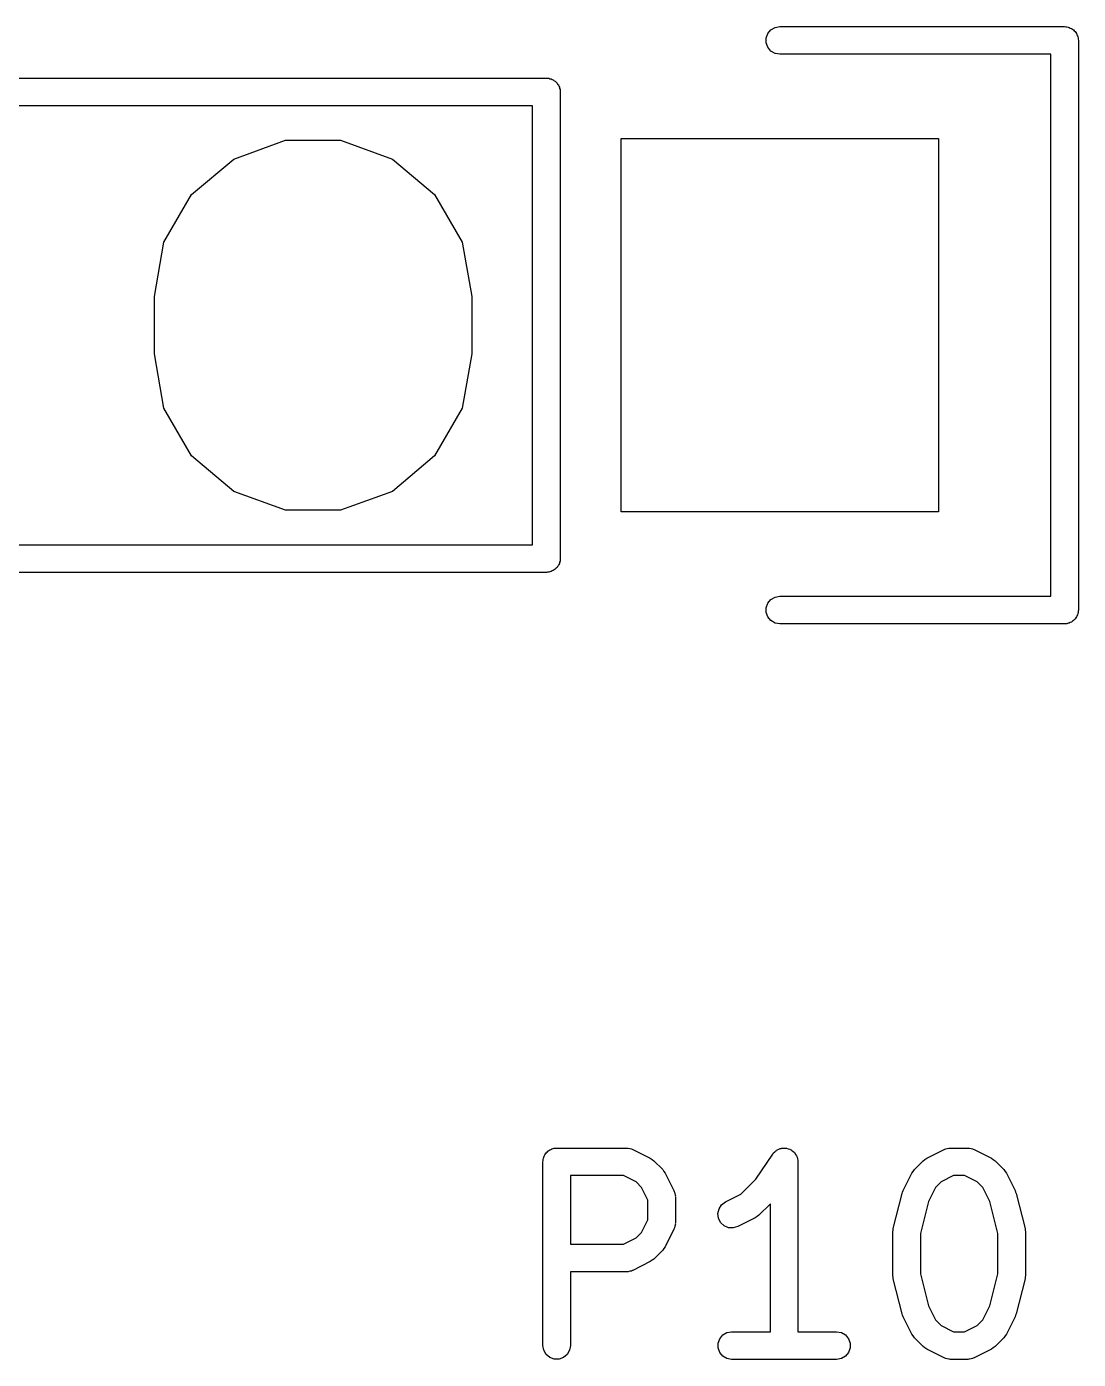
# Model space of a CAD drawing. Extents: x -2.2 to 89.1, y -78.6 to 9.2.
# Drawn here: x 43.4 to 49.12, y -50.63 to -43.38 of the extents above; entities that cross this region are included whole.
import ezdxf

# ---------------------------------------------------------------- set-up
doc = ezdxf.new("R2010")
doc.units = 0
doc.header["$MEASUREMENT"] = 0
doc.layers.add('BLACK', color=7, linetype='CONTINUOUS')

msp = doc.modelspace()

# ---------------------------------------------------------------- linework, layer by layer
at = {"layer": 'Black'}
for p, q in [((47.4261, -43.437), (47.435, -43.4125)), ((47.4261, -43.463), (47.4261, -43.437)), ((47.435, -43.4125), (47.4518, -43.3925)), ((47.4518, -43.3925), (47.4743, -43.3795)), ((47.4743, -43.3795), (47.5, -43.375)), ((47.5, -43.375), (49.05, -43.375)), ((49.05, -43.375), (49.0565, -43.3761)), ((49.0565, -43.3761), (49.063, -43.3761)), ((49.063, -43.3761), (49.0692, -43.3784)), ((49.0692, -43.3784), (49.0757, -43.3795)), ((49.0757, -43.3795), (49.0813, -43.3828)), ((49.0813, -43.3828), (49.0875, -43.385)), ((49.0875, -43.385), (49.0925, -43.3893)), ((49.0925, -43.3893), (49.0982, -43.3925)), ((49.0982, -43.3925), (49.1024, -43.3976)), ((49.1024, -43.3976), (49.1075, -43.4018)), ((49.1075, -43.4018), (49.1107, -43.4075)), ((49.1107, -43.4075), (49.115, -43.4125)), ((49.115, -43.4125), (49.1172, -43.4187)), ((49.1172, -43.4187), (49.1205, -43.4243)), ((49.1205, -43.4243), (49.1216, -43.4308)), ((49.1216, -43.4308), (49.1239, -43.437)), ((49.1239, -43.437), (49.1239, -43.4435)), ((47.435, -43.4875), (47.4261, -43.463)), ((47.4518, -43.5075), (47.435, -43.4875)), ((47.4743, -43.5205), (47.4518, -43.5075)), ((49.1239, -43.4435), (49.125, -43.45)), ((49.125, -43.45), (49.125, -46.55)), ((47.5, -43.525), (47.4743, -43.5205)), ((48.975, -43.525), (47.5, -43.525)), ((48.975, -46.475), (48.975, -43.525)), ((42.9933, -43.655), (46.23, -43.655)), ((46.23, -43.655), (46.2365, -43.6561)), ((46.2365, -43.6561), (46.243, -43.6561)), ((46.243, -43.6561), (46.2492, -43.6584)), ((46.2492, -43.6584), (46.2557, -43.6595)), ((46.2557, -43.6595), (46.2613, -43.6628)), ((46.2613, -43.6628), (46.2675, -43.665)), ((46.2675, -43.665), (46.2725, -43.6693)), ((46.2725, -43.6693), (46.2782, -43.6725)), ((46.2782, -43.6725), (46.2824, -43.6776)), ((46.2824, -43.6776), (46.2875, -43.6818)), ((46.2875, -43.6818), (46.2907, -43.6875)), ((46.2907, -43.6875), (46.295, -43.6925)), ((46.295, -43.6925), (46.2972, -43.6987)), ((46.2972, -43.6987), (46.3005, -43.7043)), ((46.3005, -43.7043), (46.3016, -43.7108)), ((46.3016, -43.7108), (46.3039, -43.717)), ((46.3039, -43.717), (46.3039, -43.7235)), ((46.3039, -43.7235), (46.305, -43.73)), ((46.305, -43.73), (46.305, -46.27)), ((46.155, -43.805), (38.685, -43.805)), ((46.155, -46.195), (46.155, -43.805)), ((44.5282, -44.0958), (44.81, -43.9932)), ((44.81, -43.9932), (45.11, -43.9932)), ((45.11, -43.9932), (45.3918, -44.0958)), ((46.6364, -46.016), (46.6364, -43.984)), ((46.6364, -43.984), (48.3636, -43.984)), ((48.3636, -43.984), (48.3636, -46.016)), ((44.2984, -44.2886), (44.5282, -44.0958)), ((45.3918, -44.0958), (45.6216, -44.2886)), ((44.1485, -44.5483), (44.2984, -44.2886)), ((45.6216, -44.2886), (45.7715, -44.5483)), ((44.0964, -44.8437), (44.1485, -44.5483)), ((45.7715, -44.5483), (45.8236, -44.8437)), ((44.0964, -45.1563), (44.0964, -44.8437)), ((45.8236, -44.8437), (45.8236, -45.1563)), ((44.1485, -45.4517), (44.0964, -45.1563)), ((45.8236, -45.1563), (45.7715, -45.4517)), ((44.2984, -45.7114), (44.1485, -45.4517)), ((45.7715, -45.4517), (45.6216, -45.7114)), ((44.5282, -45.9042), (44.2984, -45.7114)), ((45.6216, -45.7114), (45.3918, -45.9042)), ((44.81, -46.0068), (44.5282, -45.9042)), ((45.3918, -45.9042), (45.11, -46.0068)), ((45.11, -46.0068), (44.81, -46.0068)), ((48.3636, -46.016), (46.6364, -46.016)), ((42.9898, -46.195), (46.155, -46.195)), ((46.305, -46.27), (46.3039, -46.2765)), ((46.2492, -46.3416), (46.243, -46.3439)), ((46.2557, -46.3405), (46.2492, -46.3416)), ((46.2613, -46.3372), (46.2557, -46.3405)), ((46.2675, -46.335), (46.2613, -46.3372)), ((46.2725, -46.3307), (46.2675, -46.335)), ((46.2782, -46.3275), (46.2725, -46.3307)), ((46.2824, -46.3224), (46.2782, -46.3275)), ((46.2875, -46.3182), (46.2824, -46.3224)), ((46.2907, -46.3125), (46.2875, -46.3182)), ((46.295, -46.3075), (46.2907, -46.3125)), ((46.2972, -46.3013), (46.295, -46.3075)), ((46.3005, -46.2957), (46.2972, -46.3013)), ((46.3016, -46.2892), (46.3005, -46.2957)), ((46.3039, -46.283), (46.3016, -46.2892)), ((46.3039, -46.2765), (46.3039, -46.283)), ((46.23, -46.345), (39.306, -46.345)), ((46.2365, -46.3439), (46.23, -46.345)), ((46.243, -46.3439), (46.2365, -46.3439)), ((47.4518, -46.4925), (47.4743, -46.4795)), ((47.4743, -46.4795), (47.5, -46.475)), ((47.5, -46.475), (48.975, -46.475)), ((47.4261, -46.537), (47.435, -46.5125)), ((47.4261, -46.563), (47.4261, -46.537)), ((47.435, -46.5125), (47.4518, -46.4925)), ((49.125, -46.55), (49.1239, -46.5565)), ((49.1239, -46.5565), (49.1239, -46.563)), ((47.435, -46.5875), (47.4261, -46.563)), ((47.4518, -46.6075), (47.435, -46.5875)), ((47.4743, -46.6205), (47.4518, -46.6075)), ((47.5, -46.625), (47.4743, -46.6205)), ((49.05, -46.625), (47.5, -46.625)), ((49.0565, -46.6239), (49.05, -46.625)), ((49.063, -46.6239), (49.0565, -46.6239)), ((49.0692, -46.6216), (49.063, -46.6239)), ((49.0757, -46.6205), (49.0692, -46.6216)), ((49.0813, -46.6172), (49.0757, -46.6205)), ((49.0875, -46.615), (49.0813, -46.6172)), ((49.0925, -46.6107), (49.0875, -46.615)), ((49.0982, -46.6075), (49.0925, -46.6107)), ((49.1024, -46.6024), (49.0982, -46.6075)), ((49.1075, -46.5982), (49.1024, -46.6024)), ((49.1107, -46.5925), (49.1075, -46.5982)), ((49.115, -46.5875), (49.1107, -46.5925)), ((49.1172, -46.5813), (49.115, -46.5875)), ((49.1205, -46.5757), (49.1172, -46.5813)), ((49.1216, -46.5692), (49.1205, -46.5757)), ((49.1239, -46.563), (49.1216, -46.5692)), ((46.2119, -49.5394), (46.2141, -49.5332)), ((46.2141, -49.5332), (46.2152, -49.5267)), ((46.2152, -49.5267), (46.2185, -49.521)), ((46.2185, -49.521), (46.2208, -49.5149)), ((46.2208, -49.5149), (46.225, -49.5099)), ((46.225, -49.5099), (46.2283, -49.5042)), ((46.2283, -49.5042), (46.2333, -49.5)), ((46.2333, -49.5), (46.2375, -49.4949)), ((46.2375, -49.4949), (46.2432, -49.4916)), ((46.2432, -49.4916), (46.2482, -49.4874)), ((46.2482, -49.4874), (46.2544, -49.4852)), ((46.2544, -49.4852), (46.2601, -49.4819)), ((46.2601, -49.4819), (46.2665, -49.4808)), ((46.2665, -49.4808), (46.2727, -49.4785)), ((46.2727, -49.4785), (46.2793, -49.4785)), ((46.2793, -49.4785), (46.2857, -49.4774)), ((46.2857, -49.4774), (46.6667, -49.4774)), ((46.6667, -49.4774), (46.6709, -49.4781)), ((46.6709, -49.4781), (46.6752, -49.4779)), ((46.6752, -49.4779), (46.6837, -49.4804)), ((46.6837, -49.4804), (46.6923, -49.4819)), ((46.6923, -49.4819), (46.6961, -49.4841)), ((46.6961, -49.4841), (46.7002, -49.4853)), ((46.7002, -49.4853), (46.7954, -49.5329)), ((46.7954, -49.5329), (46.8051, -49.5401)), ((47.3703, -49.6475), (47.4614, -49.5108)), ((47.4614, -49.5108), (47.4643, -49.5078)), ((47.4643, -49.5078), (47.4664, -49.5042)), ((47.4664, -49.5042), (47.4732, -49.4984)), ((47.4732, -49.4984), (47.4794, -49.4919)), ((47.4794, -49.4919), (47.4831, -49.4901)), ((47.4831, -49.4901), (47.4863, -49.4874)), ((47.4863, -49.4874), (47.4947, -49.4844)), ((47.4947, -49.4844), (47.5027, -49.4804)), ((47.5027, -49.4804), (47.5069, -49.4799)), ((47.5069, -49.4799), (47.5108, -49.4785)), ((47.5108, -49.4785), (47.5197, -49.4785)), ((47.5197, -49.4785), (47.5286, -49.4775)), ((47.5286, -49.4775), (47.5327, -49.4785)), ((47.5327, -49.4785), (47.5368, -49.4785)), ((47.5368, -49.4785), (47.5452, -49.4816)), ((47.5452, -49.4816), (47.5539, -49.4837)), ((47.5539, -49.4837), (47.5574, -49.486)), ((47.5574, -49.486), (47.5613, -49.4874)), ((47.5613, -49.4874), (47.5682, -49.4932)), ((47.5682, -49.4932), (47.5756, -49.4981)), ((47.5756, -49.4981), (47.5781, -49.5015)), ((47.5781, -49.5015), (47.5813, -49.5042)), ((47.5813, -49.5042), (47.5857, -49.5119)), ((47.5857, -49.5119), (47.591, -49.5191)), ((47.591, -49.5191), (47.5922, -49.5231)), ((47.5922, -49.5231), (47.5943, -49.5267)), ((47.5943, -49.5267), (47.5958, -49.5355)), ((48.2901, -49.5401), (48.2998, -49.5329)), ((48.2998, -49.5329), (48.395, -49.4853)), ((48.395, -49.4853), (48.3992, -49.4841)), ((48.3992, -49.4841), (48.4029, -49.4819)), ((48.4029, -49.4819), (48.4116, -49.4804)), ((48.4116, -49.4804), (48.42, -49.4779)), ((48.42, -49.4779), (48.4243, -49.4781)), ((48.4243, -49.4781), (48.4286, -49.4774)), ((48.4286, -49.4774), (48.5238, -49.4774)), ((48.5238, -49.4774), (48.5281, -49.4781)), ((48.5281, -49.4781), (48.5324, -49.4779)), ((48.5324, -49.4779), (48.5408, -49.4804)), ((48.5408, -49.4804), (48.5495, -49.4819)), ((48.5495, -49.4819), (48.5532, -49.4841)), ((48.5532, -49.4841), (48.5574, -49.4853)), ((48.5574, -49.4853), (48.6526, -49.5329)), ((48.6526, -49.5329), (48.6622, -49.5401)), ((46.2107, -49.5524), (46.2119, -49.5459)), ((46.2107, -50.5524), (46.2107, -49.5524)), ((46.2119, -49.5459), (46.2119, -49.5394)), ((46.8051, -49.5401), (46.8149, -49.547)), ((46.8149, -49.547), (46.8626, -49.5946)), ((46.8626, -49.5946), (46.8694, -49.6044)), ((46.8694, -49.6044), (46.8766, -49.6141)), ((47.5958, -49.5355), (47.5984, -49.5441)), ((47.5984, -49.5441), (47.5981, -49.5483)), ((47.5981, -49.5483), (47.5988, -49.5524)), ((47.5988, -49.5524), (47.5988, -50.4774)), ((48.2186, -49.6141), (48.2258, -49.6044)), ((48.2258, -49.6044), (48.2327, -49.5946)), ((48.2327, -49.5946), (48.2803, -49.547)), ((48.2803, -49.547), (48.2901, -49.5401)), ((48.6622, -49.5401), (48.6721, -49.547)), ((48.6721, -49.547), (48.7197, -49.5946)), ((48.7197, -49.5946), (48.7266, -49.6044)), ((48.7266, -49.6044), (48.7337, -49.6141)), ((46.3607, -49.6274), (46.3607, -50.0012)), ((46.649, -49.6274), (46.3607, -49.6274)), ((46.7175, -49.6616), (46.649, -49.6274)), ((46.7479, -49.692), (46.7175, -49.6616)), ((46.8766, -49.6141), (46.9242, -49.7093)), ((47.2889, -49.7288), (47.3703, -49.6475)), ((48.171, -49.7093), (48.2186, -49.6141)), ((48.3778, -49.6616), (48.3474, -49.692)), ((48.4463, -49.6274), (48.3778, -49.6616)), ((48.5061, -49.6274), (48.4463, -49.6274)), ((48.5746, -49.6616), (48.5061, -49.6274)), ((48.605, -49.692), (48.5746, -49.6616)), ((48.7337, -49.6141), (48.7814, -49.7093)), ((46.7821, -49.7606), (46.7479, -49.692)), ((46.9242, -49.7093), (46.9255, -49.7135)), ((46.9255, -49.7135), (46.9276, -49.7172)), ((46.9276, -49.7172), (46.9291, -49.7259)), ((46.9291, -49.7259), (46.9317, -49.7343)), ((46.9317, -49.7343), (46.9314, -49.7386)), ((46.9314, -49.7386), (46.9321, -49.7429)), ((46.9321, -49.7429), (46.9321, -49.8857)), ((47.2046, -49.771), (47.2889, -49.7288)), ((48.1177, -49.9151), (48.1653, -49.7247)), ((48.1653, -49.7247), (48.1687, -49.7172)), ((48.1687, -49.7172), (48.171, -49.7093)), ((48.3474, -49.692), (48.3089, -49.769)), ((48.6435, -49.769), (48.605, -49.692)), ((48.7814, -49.7093), (48.7837, -49.7172)), ((48.7837, -49.7172), (48.787, -49.7247)), ((48.787, -49.7247), (48.8347, -49.9151)), ((46.7821, -49.868), (46.7821, -49.7606)), ((47.1632, -49.8336), (47.1693, -49.8083)), ((47.1693, -49.8083), (47.1836, -49.7865)), ((47.1836, -49.7865), (47.2046, -49.771)), ((47.4488, -49.7811), (47.3864, -49.8435)), ((47.4488, -50.4774), (47.4488, -49.7811)), ((48.3089, -49.769), (48.2655, -49.9426)), ((48.6869, -49.9426), (48.6435, -49.769)), ((46.7479, -49.9365), (46.7821, -49.868)), ((46.9317, -49.8943), (46.9291, -49.9027)), ((46.9321, -49.8857), (46.9314, -49.89)), ((46.9314, -49.89), (46.9317, -49.8943)), ((47.1662, -49.8595), (47.1632, -49.8336)), ((47.1779, -49.8828), (47.1662, -49.8595)), ((47.1968, -49.9007), (47.1779, -49.8828)), ((47.3669, -49.8576), (47.2716, -49.9052)), ((47.3765, -49.8504), (47.3669, -49.8576)), ((47.3864, -49.8435), (47.3765, -49.8504)), ((46.649, -50.0012), (46.7175, -49.9669)), ((46.7175, -49.9669), (46.7479, -49.9365)), ((46.9242, -49.9193), (46.8766, -50.0145)), ((46.9255, -49.9151), (46.9242, -49.9193)), ((46.9276, -49.9114), (46.9255, -49.9151)), ((46.9291, -49.9027), (46.9276, -49.9114)), ((47.2207, -49.911), (47.1968, -49.9007)), ((47.2467, -49.9126), (47.2207, -49.911)), ((47.2716, -49.9052), (47.2467, -49.9126)), ((48.1155, -49.9333), (48.1171, -49.9243)), ((48.1155, -50.1714), (48.1155, -49.9333)), ((48.1171, -49.9243), (48.1177, -49.9151)), ((48.2655, -49.9426), (48.2655, -50.1622)), ((48.6869, -50.1622), (48.6869, -49.9426)), ((48.8347, -49.9151), (48.8353, -49.9243)), ((48.8353, -49.9243), (48.8369, -49.9333)), ((48.8369, -49.9333), (48.8369, -50.1714)), ((46.3607, -50.0012), (46.649, -50.0012)), ((46.8626, -50.034), (46.8149, -50.0816)), ((46.8694, -50.0242), (46.8626, -50.034)), ((46.8766, -50.0145), (46.8694, -50.0242)), ((46.7954, -50.0957), (46.7002, -50.1433)), ((46.8051, -50.0885), (46.7954, -50.0957)), ((46.8149, -50.0816), (46.8051, -50.0885)), ((46.6667, -50.1512), (46.3607, -50.1512)), ((46.3607, -50.1512), (46.3607, -50.5524)), ((46.6709, -50.1504), (46.6667, -50.1512)), ((46.6752, -50.1507), (46.6709, -50.1504)), ((46.6837, -50.1482), (46.6752, -50.1507)), ((46.6923, -50.1467), (46.6837, -50.1482)), ((46.6961, -50.1445), (46.6923, -50.1467)), ((46.7002, -50.1433), (46.6961, -50.1445)), ((48.1171, -50.1805), (48.1155, -50.1714)), ((48.1177, -50.1896), (48.1171, -50.1805)), ((48.2655, -50.1622), (48.3089, -50.3357)), ((48.6435, -50.3357), (48.6869, -50.1622)), ((48.8353, -50.1805), (48.8347, -50.1896)), ((48.8369, -50.1714), (48.8353, -50.1805)), ((48.1653, -50.3801), (48.1177, -50.1896)), ((48.8347, -50.1896), (48.787, -50.3801)), ((48.1687, -50.3876), (48.1653, -50.3801)), ((48.171, -50.3954), (48.1687, -50.3876)), ((48.2186, -50.4907), (48.171, -50.3954)), ((48.3089, -50.3357), (48.3474, -50.4127)), ((48.605, -50.4127), (48.6435, -50.3357)), ((48.7814, -50.3954), (48.7337, -50.4907)), ((48.7837, -50.3876), (48.7814, -50.3954)), ((48.787, -50.3801), (48.7837, -50.3876)), ((48.3474, -50.4127), (48.3778, -50.4431)), ((48.3778, -50.4431), (48.4463, -50.4774)), ((48.5061, -50.4774), (48.5746, -50.4431)), ((48.5746, -50.4431), (48.605, -50.4127)), ((47.1642, -50.5394), (47.1731, -50.5149)), ((47.1642, -50.5654), (47.1642, -50.5394)), ((47.1731, -50.5149), (47.1899, -50.4949)), ((47.1899, -50.4949), (47.2124, -50.4819)), ((47.2124, -50.4819), (47.2381, -50.4774)), ((47.2381, -50.4774), (47.4488, -50.4774)), ((47.5988, -50.4774), (47.8095, -50.4774)), ((47.8095, -50.4774), (47.8352, -50.4819)), ((47.8352, -50.4819), (47.8577, -50.4949)), ((47.8577, -50.4949), (47.8745, -50.5149)), ((47.8745, -50.5149), (47.8834, -50.5394)), ((47.8834, -50.5394), (47.8834, -50.5654)), ((48.2258, -50.5003), (48.2186, -50.4907)), ((48.2327, -50.5102), (48.2258, -50.5003)), ((48.2803, -50.5578), (48.2327, -50.5102)), ((48.4463, -50.4774), (48.5061, -50.4774)), ((48.7197, -50.5102), (48.6721, -50.5578)), ((48.7266, -50.5003), (48.7197, -50.5102)), ((48.7337, -50.4907), (48.7266, -50.5003)), ((46.2152, -50.578), (46.2107, -50.5524)), ((46.2283, -50.6006), (46.2152, -50.578)), ((46.2482, -50.6173), (46.2283, -50.6006)), ((46.2727, -50.6262), (46.2482, -50.6173)), ((46.3232, -50.6173), (46.2987, -50.6262)), ((46.3432, -50.6006), (46.3232, -50.6173)), ((46.3562, -50.578), (46.3432, -50.6006)), ((46.3607, -50.5524), (46.3562, -50.578)), ((47.1731, -50.5899), (47.1642, -50.5654)), ((47.1899, -50.6098), (47.1731, -50.5899)), ((47.2124, -50.6229), (47.1899, -50.6098)), ((47.8577, -50.6098), (47.8352, -50.6229)), ((47.8745, -50.5899), (47.8577, -50.6098)), ((47.8834, -50.5654), (47.8745, -50.5899)), ((48.2901, -50.5647), (48.2803, -50.5578)), ((48.2998, -50.5718), (48.2901, -50.5647)), ((48.395, -50.6195), (48.2998, -50.5718)), ((48.3992, -50.6207), (48.395, -50.6195)), ((48.4029, -50.6229), (48.3992, -50.6207)), ((48.5532, -50.6207), (48.5495, -50.6229)), ((48.5574, -50.6195), (48.5532, -50.6207)), ((48.6526, -50.5718), (48.5574, -50.6195)), ((48.6622, -50.5647), (48.6526, -50.5718)), ((48.6721, -50.5578), (48.6622, -50.5647)), ((46.2987, -50.6262), (46.2727, -50.6262)), ((47.2381, -50.6274), (47.2124, -50.6229)), ((47.8095, -50.6274), (47.2381, -50.6274)), ((47.8352, -50.6229), (47.8095, -50.6274)), ((48.4116, -50.6244), (48.4029, -50.6229)), ((48.42, -50.6269), (48.4116, -50.6244)), ((48.4243, -50.6266), (48.42, -50.6269)), ((48.4286, -50.6274), (48.4243, -50.6266)), ((48.5238, -50.6274), (48.4286, -50.6274)), ((48.5281, -50.6266), (48.5238, -50.6274)), ((48.5324, -50.6269), (48.5281, -50.6266)), ((48.5408, -50.6244), (48.5324, -50.6269)), ((48.5495, -50.6229), (48.5408, -50.6244))]:
    msp.add_line(p, q, dxfattribs=at)

doc.saveas('drawing.dxf')
